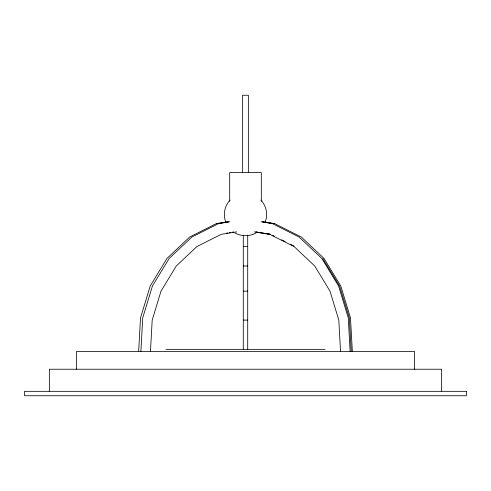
<?xml version="1.0" encoding="UTF-8"?>
<svg xmlns="http://www.w3.org/2000/svg" width="491" height="491" viewBox="0 0 491 491"><rect width="100%" height="100%" fill="white"/><g stroke="black" fill="none" stroke-linecap="round" stroke-linejoin="round"><path stroke-width="0.74" d="M138.652 351.556L140.518 317.88L150.203 286.044L166.983 258.426L189.618 237.073L216.402 223.595L227.609 221.809M140.868 351.556L142.728 317.88L152.413 286.044L169.192 258.426L191.828 237.073L218.612 223.595L229.813 221.809M150.455 351.556L152.192 320.107L160.999 291.145L176.269 266.018L196.854 246.592L221.226 234.33L236.662 231.881M265.214 221.981C268.276 214.702 266.3 205.809 260.936 200.101M230.064 200.101C224.7 205.809 222.724 214.702 225.786 221.981M256.118 232.955C249.581 236.588 241.419 236.588 234.882 232.955M217.507 223.595L228.8 221.797M226.376 233.164L227.842 232.93M229.315 232.697L230.788 232.464M232.261 232.231L233.728 231.998M216.402 223.595L218.612 223.595M352.348 351.556L350.482 317.88L340.797 286.044L324.011 258.426L301.382 237.073L274.592 223.595L272.382 223.595L299.172 237.073L321.801 258.426L338.587 286.044L348.272 317.88L350.138 351.556M243.29 246.592L247.71 246.592M243.29 266.018L247.71 266.018M243.29 291.145L247.71 291.145M243.29 320.107L247.71 320.107M165.958 349.347L325.042 349.347M256.026 231.979L261.218 232.802M262.703 233.035L264.189 233.274M265.674 233.507L270.13 234.213M254.313 231.881L269.768 234.33L294.14 246.592L314.731 266.018L329.995 291.145L338.808 320.107L340.545 351.556M263.391 221.809L274.592 223.595M262.194 221.797L273.487 223.595M261.181 221.809L272.658 223.644M266.705 233.489L268.215 233.728M255.964 232.016L270.075 234.281M272.849 235.416L274.205 236.097M281.656 239.841L285.038 241.547M290.457 244.266L293.845 245.973M322.808 258.536L339.606 286.118L349.328 317.916L351.243 351.556M441.655 391.327L441.655 369.232L49.346 369.232L49.346 391.327M414.576 369.232L414.576 351.556L76.424 351.556L76.424 369.232M261.31 201.31L261.31 172.587L229.69 172.587L229.69 201.31M248.354 172.587L248.354 95.254L242.646 95.254L242.646 172.587M247.71 235.097L247.71 349.261M243.29 235.097L243.29 349.261M466.45 391.327L24.55 391.327L24.55 395.746L466.45 395.746L466.45 391.327"/></g></svg>
